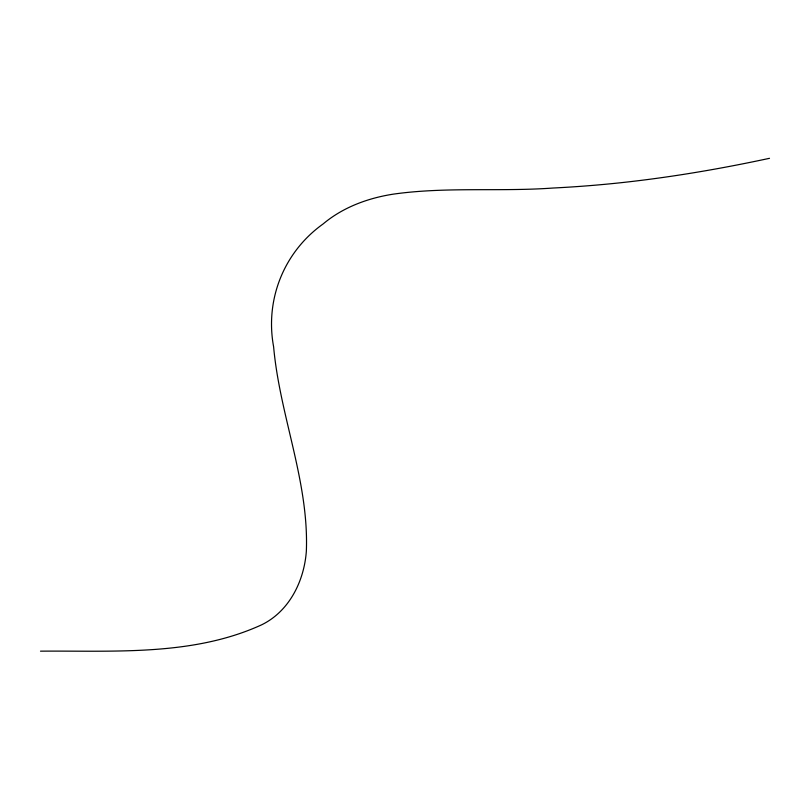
<?xml version="1.0" encoding="UTF-8"?>
<svg xmlns="http://www.w3.org/2000/svg" width="810" height="810" viewBox="0 0 810 810"><rect width="100%" height="100%" fill="white"/><g stroke="black" fill="none" stroke-linecap="round" stroke-linejoin="round"><path stroke-width="1.21" d="M769.5 158.315C720.738 168.804 671.51 177.208 621.908 182.604A1204.349 1204.349 0 0 1 552.865 188.041C499.8 191.848 446.239 186.654 393.437 194.127C368.013 198.055 342.913 207.259 323.058 223.995C283.986 251.91 264.85 299.467 273.618 346.801C279.744 415.651 309.015 481.484 306.352 551.124C304.206 580.881 289.433 611.256 261.65 624.814C192.881 656.313 114.23 650.551 40.5 651.159"/></g></svg>
